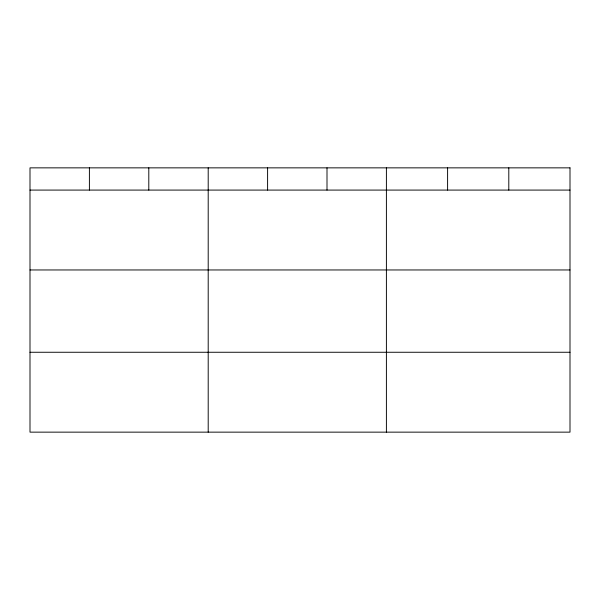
<?xml version="1.0" encoding="UTF-8"?>
<svg xmlns="http://www.w3.org/2000/svg" width="600" height="600" viewBox="0 0 600 600"><rect width="100%" height="100%" fill="white"/><g stroke="black" fill="none" stroke-linecap="round" stroke-linejoin="round"><path stroke-width="0.9" d="M30 190.08L570 190.08M30 269.962L570 269.962M30 352.26L570 352.26M508.8 167.858L508.8 190.08M447.6 167.858L447.6 190.08M386.4 167.858L386.4 432.143M327 167.858L327 190.08M267.6 167.858L267.6 190.08M208.2 167.858L208.2 432.143M148.8 167.858L148.8 190.08M89.4 167.858L89.4 190.08M570 167.858L30 167.858L30 432.143L570 432.143L570 167.858"/></g></svg>
